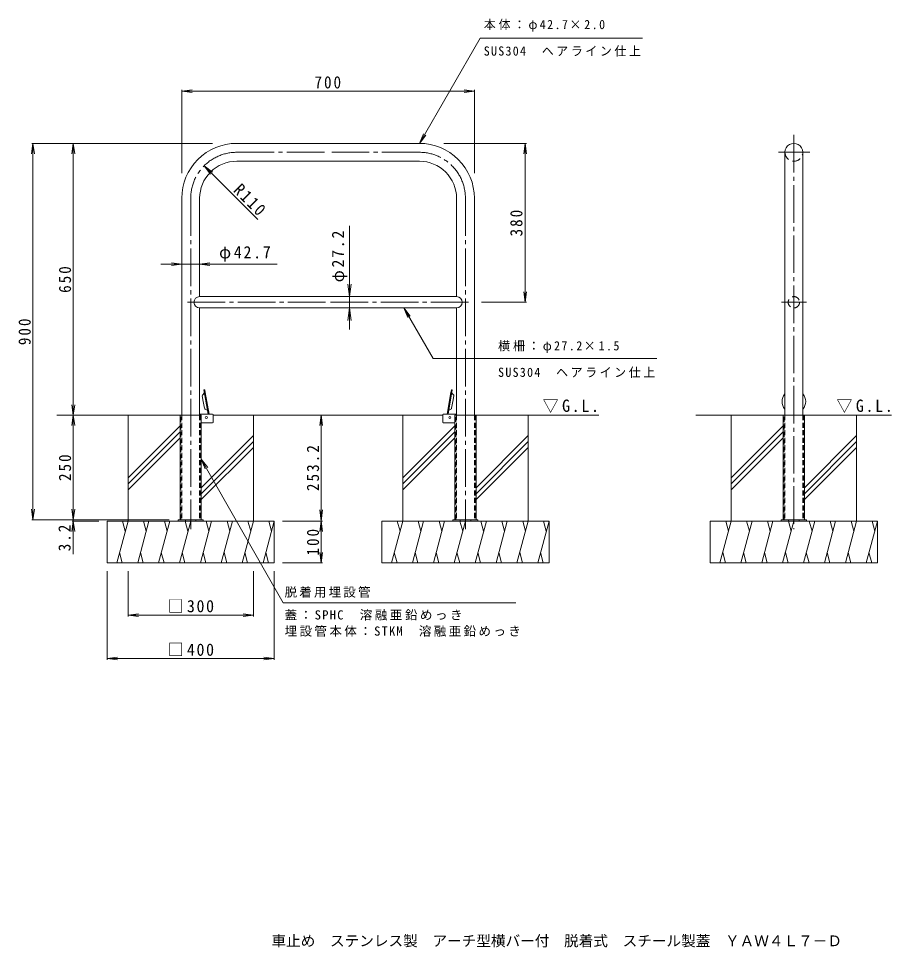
# Model space of a CAD drawing. Units: millimetres, scale not verified. Extents: x -1563 to 1749, y -1360 to 861.
# Drawn here: x -1563 to 526, y -1360 to 861 of the extents above; entities that cross this region are included whole.
import ezdxf
from ezdxf.enums import TextEntityAlignment as Align

# ---------------------------------------------------------------- set-up
doc = ezdxf.new("R2010")
doc.units = ezdxf.units.MM
doc.header["$LTSCALE"] = 10
for name, pattern in [('CHAIN2', [12, 9, -1, 1, -1]), ('DASHED1', [1.8, 1.2, -0.6]), ('DASHED2', [3, 2, -1])]:
    doc.linetypes.add(name, pattern=pattern)
for name, color, linetype, lineweight in [('C-0_通り芯', 4, 'CHAIN2', 9), ('C-1_躯体', 7, 'Continuous', 9), ('C-2_仕上', 4, 'Continuous', 9), ('C-3_寸法', 3, 'DASHED1', 9), ('C-4_文字', 7, 'Continuous', 9), ('C-5_建具', 7, 'Continuous', 9), ('C-6_間仕切', 6, 'Continuous', 5), ('C-E_見え係り', 6, 'Continuous', 5)]:
    doc.layers.add(name, color=color, linetype=linetype, lineweight=lineweight)
doc.layers.add('F-F_F-Fﾚｲﾔ', color=2, linetype='Continuous')
doc.styles.add('ＭＳ ゴシック', font='')
doc.styles.get('ＭＳ ゴシック').set_extended_font_data('MS Gothic')

msp = doc.modelspace()

# ---------------------------------------------------------------- linework, layer by layer
at = {"layer": 'C-0_通り芯', "color": 7}
for p, q in [((292.25, 582.71), (292.25, -360.32)), ((-1040.72, 541.32), (-822.07, 541.32)), ((-603.42, 541.32), (-822.07, 541.32)), ((330.41, 541.32), (255.68, 541.32)), ((-1150.72, 431.32), (-1150.72, -360.32)), ((-493.42, 431.32), (-493.42, -360.32)), ((-1158.04, 182.67), (-822.07, 182.67)), ((-486.11, 182.67), (-822.07, 182.67)), ((262.36, 182.67), (322.43, 182.67))]:
    msp.add_line(p, q, dxfattribs=at)
at = {"layer": 'C-0_通り芯', "linetype": 'Continuous'}
for p, q in [((-1125.32, -87.33), (-1176.12, -87.33)), ((-1176.12, -337.33), (-1176.12, -87.33)), ((-1125.32, -87.33), (-1125.32, -337.33)), ((-468.02, -87.33), (-518.82, -87.33)), ((-518.82, -337.33), (-518.82, -87.33)), ((-468.02, -87.33), (-468.02, -337.33)), ((317.65, -87.33), (266.85, -87.33)), ((266.85, -337.33), (266.85, -87.33)), ((317.65, -87.33), (317.65, -337.33))]:
    msp.add_line(p, q, dxfattribs=at)
at = {"layer": 'C-0_通り芯', "linetype": 'DASHED1'}
for p, q in [((-1174.12, -337.33), (-1174.12, -87.33)), ((-1127.32, -87.33), (-1127.32, -337.33)), ((-516.82, -337.33), (-516.82, -87.33)), ((-470.02, -87.33), (-470.02, -337.33)), ((268.85, -337.33), (268.85, -87.33)), ((315.65, -87.33), (315.65, -337.33))]:
    msp.add_line(p, q, dxfattribs=at)
at = {"layer": 'C-0_通り芯', "color": 3, "linetype": 'Continuous'}
msp.add_arc((292.25, 541.32), 21.35, 0.0004, 180.0004, dxfattribs=at)
at = {"layer": 'C-0_通り芯', "color": 7}
for centre, start, end in [((-1040.72, 431.32), 89.99969, 180), ((-603.42, 431.32), 360, 90.00031)]:
    msp.add_arc(centre, 110, start, end, dxfattribs=at)
at = {"layer": 'C-1_躯体', "color": 3}
for p, q in [((-1098.37, -85.03), (-1129.37, -85.03)), ((-1096.87, -104.03), (-1096.87, -86.53)), ((-547.32, -103.95), (-547.28, -86.45)), ((-545.77, -84.95), (-514.77, -85.03)), ((-1098.37, -105.53), (-1125.32, -105.53)), ((-545.83, -105.45), (-518.82, -105.52))]:
    msp.add_line(p, q, dxfattribs=at)
at = {"layer": 'C-1_躯体'}
for p, q in [((-1120.72, -337.33), (-1180.72, -337.33)), ((-1180.72, -337.33), (-1180.72, -340.53)), ((-1163.22, -337.33), (-1163.22, -340.53)), ((-1138.22, -337.33), (-1138.22, -340.53)), ((-1120.72, -337.33), (-1120.72, -340.53)), ((-463.42, -337.33), (-523.42, -337.33)), ((-523.42, -337.33), (-523.42, -340.53)), ((-505.92, -337.33), (-505.92, -340.53)), ((-480.92, -337.33), (-480.92, -340.53)), ((-463.42, -337.33), (-463.42, -340.53)), ((322.25, -337.33), (262.25, -337.33)), ((262.25, -337.33), (262.25, -340.53)), ((279.75, -337.33), (279.75, -340.53)), ((304.75, -337.33), (304.75, -340.53)), ((322.25, -337.33), (322.25, -340.53))]:
    msp.add_line(p, q, dxfattribs=at)
at = {"layer": 'C-1_躯体', "color": 3}
for centre, start, end in [((-1098.37, -86.53), 0, 90), ((-545.78, -86.45), 89.84957, 179.84957), ((-1098.37, -104.03), 270, 0), ((-545.82, -103.95), 179.84957, 269.84957)]:
    msp.add_arc(centre, 1.5, start, end, dxfattribs=at)
at = {"layer": 'C-2_仕上', "color": 3}
for p, q in [((-1040.72, 562.67), (-822.07, 562.67)), ((-603.42, 562.67), (-822.07, 562.67)), ((270.9, 541.32), (270.9, -87.33)), ((313.6, 541.32), (313.6, -87.33)), ((-1040.72, 519.97), (-822.07, 519.97)), ((-603.42, 519.97), (-822.07, 519.97)), ((-1172.07, 431.32), (-1172.07, -87.33)), ((-514.77, 431.32), (-514.77, 196.27)), ((-472.07, 431.32), (-472.07, -87.33)), ((-514.77, 196.27), (-822.07, 196.27)), ((-1129.37, 169.07), (-1129.37, -87.33)), ((-1129.37, 169.07), (-822.07, 169.07)), ((-514.77, 169.07), (-822.07, 169.07)), ((-514.77, 169.07), (-514.77, -87.33))]:
    msp.add_line(p, q, dxfattribs=at)
at = {"layer": 'C-2_仕上'}
for p, q in [((-1122.91, -41.05), (-1120.54, -54.52)), ((-1122.08, -38.4), (-1118.26, -34.59)), ((-1117.02, -26.66), (-1119.28, -27.06)), ((-1109.06, -85.03), (-1119.28, -27.06)), ((-1117.02, -26.66), (-1115.82, -33.47)), ((-1106.73, -85.03), (-1115.82, -33.47)), ((-537.42, -85.03), (-528.32, -33.47)), ((-535.08, -85.03), (-524.86, -27.06)), ((-527.12, -26.66), (-528.32, -33.47)), ((-527.12, -26.66), (-524.86, -27.06)), ((-522.07, -38.4), (-525.88, -34.59)), ((-521.23, -41.05), (-523.61, -54.52)), ((-1117.62, -71.03), (-1120.54, -54.52)), ((-526.52, -71.03), (-523.61, -54.52)), ((-1115.95, -73.22), (-1111.04, -75.51)), ((-528.19, -73.22), (-533.1, -75.51))]:
    msp.add_line(p, q, dxfattribs=at)
at = {"layer": 'C-2_仕上', "color": 3}
msp.add_lwpolyline([(-1129.37, 431.32), (-1129.37, 196.27), (-822.07, 196.27)], dxfattribs=at)
at = {"layer": 'C-2_仕上', "color": 3, "linetype": 'DASHED2'}
msp.add_circle((292.25, 182.67), 13.6, dxfattribs=at)
at = {"layer": 'C-2_仕上', "color": 3}
for centre, radius, start, end in [((-1040.72, 431.32), 131.35, 89.99974, 180), ((-603.42, 431.32), 131.35, 0, 90.00026), ((-1040.72, 431.32), 88.65, 89.99971, 180), ((-603.42, 431.32), 88.65, 0, 90.00029), ((-1129.37, 182.67), 13.6, 90, 270), ((-514.77, 182.67), 13.6, 270, 90)]:
    msp.add_arc(centre, radius, start, end, dxfattribs=at)
at = {"layer": 'C-2_仕上', "color": 3, "linetype": 'DASHED2'}
msp.add_arc((292.25, 541.32), 21.35, 180.0004, 0.0004, dxfattribs=at)
at = {"layer": 'C-2_仕上'}
for centre, radius, start, end in [((-1119.96, -40.52), 3, 135.00081, 190.00044), ((-1118.76, -34.09), 0.7, 315.00111, 10.00201), ((-525.39, -34.09), 0.7, 169.99799, 224.99889), ((-524.19, -40.52), 3, 349.99956, 44.99919), ((-1114.67, -70.51), 3, 190.00035, 244.99828), ((-1111.34, -76.14), 0.7, 9.99756, 64.99773), ((-532.8, -76.14), 0.7, 115.00227, 170.00244), ((-529.47, -70.51), 3, 295.00172, 349.99965)]:
    msp.add_arc(centre, radius, start, end, dxfattribs=at)
for start_param, end_param in [(2.4228214, 3.8603639), (5.5644141, 7.0019565)]:
    msp.add_ellipse((292.25, -54.97), major_axis=(28.37, 0), ratio=0.98, start_param=start_param, end_param=end_param, dxfattribs=at)
at = {"layer": 'C-3_寸法'}
for p, q in [((-1172.07, -87.33), (-1172.07, -337.33)), ((-1129.37, -87.33), (-1129.37, -337.33)), ((-514.77, -87.33), (-514.77, -337.33)), ((-472.07, -87.33), (-472.07, -337.33)), ((270.9, -87.33), (270.9, -337.33)), ((313.6, -87.33), (313.6, -337.33))]:
    msp.add_line(p, q, dxfattribs=at)
at = {"layer": 'C-4_文字'}
for p, q in [((-1172.07, 687.61), (-1147.29, 690.88)), ((-1172.07, 690.61), (-1172.07, 491.4)), ((-472.07, 687.61), (-496.86, 690.88)), ((-472.07, 690.61), (-472.07, 491.4)), ((-1172.07, 687.61), (-472.07, 687.61)), ((-1172.07, 687.61), (-1147.29, 684.35)), ((-472.07, 687.61), (-496.86, 684.35)), ((-1528.06, 562.67), (-1531.33, 537.88)), ((-1531.06, 562.67), (-1098.75, 562.67)), ((-1528.06, 562.67), (-1528.06, -337.33)), ((-1528.06, 562.67), (-1524.8, 537.88)), ((-1431.56, 562.67), (-1434.83, 537.88)), ((-1431.56, 562.67), (-1431.56, -87.33)), ((-1431.56, 562.67), (-1428.3, 537.88)), ((-347.73, 562.67), (-545.45, 562.67)), ((-350.73, 562.67), (-353.99, 537.88)), ((-350.73, 182.67), (-350.73, 562.67)), ((-350.73, 562.67), (-347.46, 537.88)), ((-989.97, 380.45), (-1118.52, 509.08)), ((-770.76, 365.83), (-770.76, 117.62)), ((-1172.07, 273.63), (-1222.07, 273.63)), ((-1172.07, 273.63), (-1196.86, 276.89)), ((-1172.07, 273.63), (-1196.86, 270.37)), ((-943.61, 273.63), (-1172.07, 273.63)), ((-1129.37, 273.63), (-1104.59, 276.89)), ((-1129.37, 273.63), (-1104.59, 270.37)), ((-770.76, 196.27), (-774.68, 226.01)), ((-770.76, 196.27), (-766.85, 226.01)), ((-350.73, 182.67), (-353.99, 207.46)), ((-350.73, 182.67), (-347.46, 207.46)), ((-770.76, 196.27), (-767.76, 196.27)), ((-347.73, 182.67), (-454.64, 182.67)), ((-770.76, 169.07), (-774.68, 139.32)), ((-770.76, 169.07), (-767.76, 169.07)), ((-770.76, 169.07), (-766.85, 139.32)), ((-1431.56, -87.33), (-1434.83, -62.54)), ((-1431.56, -87.33), (-1428.3, -62.54)), ((-1431.56, -87.33), (-1434.83, -112.12)), ((-1431.56, -87.33), (-1431.56, -337.33)), ((-1431.56, -87.33), (-1428.3, -112.12)), ((-838.32, -87.33), (-841.59, -112.12)), ((-838.32, -87.33), (-835.06, -112.12)), ((-838.32, -340.53), (-838.32, -87.33)), ((-1528.06, -337.33), (-1531.33, -312.54)), ((-1528.06, -337.33), (-1524.8, -312.54)), ((-1431.56, -337.33), (-1434.83, -312.54)), ((-1431.56, -337.33), (-1428.3, -312.54)), ((-838.32, -340.53), (-841.59, -314.05)), ((-838.32, -340.53), (-835.06, -314.05)), ((-1531.06, -337.33), (-1202.61, -337.33)), ((-1431.56, -340.53), (-1434.83, -365.32)), ((-1434.56, -340.53), (-1370.72, -340.53)), ((-1431.56, -340.53), (-1431.56, -337.33)), ((-1431.56, -340.53), (-1428.3, -365.32)), ((-1431.56, -340.53), (-1431.56, -419.61)), ((-835.32, -340.53), (-930.72, -340.53)), ((-838.32, -340.53), (-841.59, -365.32)), ((-838.32, -440.53), (-838.32, -340.53)), ((-838.32, -340.53), (-835.06, -365.32)), ((-838.32, -440.53), (-841.59, -415.75)), ((-838.32, -440.53), (-835.06, -415.75)), ((-835.32, -440.53), (-930.72, -440.53)), ((-1350.72, -672.63), (-1350.72, -460.53)), ((-1300.72, -568.52), (-1300.72, -460.53)), ((-1000.72, -568.52), (-1000.72, -460.53)), ((-950.72, -672.63), (-950.72, -460.53)), ((-1300.72, -565.52), (-1275.94, -562.26)), ((-1300.72, -565.52), (-1000.72, -565.52)), ((-1300.72, -565.52), (-1275.94, -568.78)), ((-1000.72, -565.52), (-1025.51, -562.26)), ((-1000.72, -565.52), (-1025.51, -568.78)), ((-1350.72, -669.63), (-1325.94, -666.37)), ((-950.72, -669.63), (-975.51, -666.37)), ((-1350.72, -669.63), (-950.72, -669.63)), ((-1350.72, -669.63), (-1325.94, -672.9)), ((-950.72, -669.63), (-975.51, -672.9))]:
    msp.add_line(p, q, dxfattribs=at)
at = {"layer": 'C-5_建具'}
for p, q in [((-603.42, 562.67), (-457.98, 814.59)), ((-457.98, 814.59), (-69.61, 814.59)), ((-603.42, 562.67), (-593.86, 585.77)), ((-603.42, 562.67), (-588.2, 582.5)), ((-1118.52, 509.08), (-1098.69, 493.86)), ((-1118.52, 509.08), (-1103.31, 489.24)), ((-640.69, 169.07), (-631.12, 145.97)), ((-640.69, 169.07), (-570.61, 48.45)), ((-640.69, 169.07), (-625.47, 149.23)), ((-35.31, 48.45), (-570.61, 48.45)), ((-1125.32, -192.75), (-1110.1, -212.58)), ((-1125.32, -192.75), (-929.6, -535.88)), ((-1125.32, -192.75), (-1115.75, -215.85)), ((-372.64, -535.88), (-929.6, -535.88))]:
    msp.add_line(p, q, dxfattribs=at)
at = {"layer": 'C-6_間仕切'}
msp.add_line((-468.02, -87.33), (-174.51, -87.33), dxfattribs=at)
at = {"layer": 'C-E_見え係り'}
for p, q in [((-1471.36, -87.33), (-1176.12, -87.33)), ((-1300.72, -340.53), (-1300.72, -87.33)), ((-1096.87, -87.33), (-547.28, -87.33)), ((-1000.72, -340.53), (-1000.72, -87.33)), ((-643.42, -340.53), (-643.42, -87.33)), ((-343.42, -340.53), (-343.42, -87.33)), ((58.03, -87.33), (266.85, -87.33)), ((142.25, -340.53), (142.25, -87.33)), ((317.65, -87.33), (525.65, -87.33)), ((442.25, -340.53), (442.25, -87.33)), ((-1176.12, -112.92), (-1300.72, -237.52)), ((-1176.12, -127.06), (-1300.72, -251.66)), ((-518.82, -112.92), (-643.42, -237.52)), ((-518.82, -127.06), (-643.42, -251.66)), ((266.85, -112.92), (142.25, -237.52)), ((266.85, -127.06), (142.25, -251.66)), ((-1176.12, -141.21), (-1300.72, -265.81)), ((-1000.72, -136.4), (-1125.32, -261)), ((-1000.72, -150.55), (-1125.32, -275.15)), ((-518.82, -141.21), (-643.42, -265.81)), ((-343.42, -136.4), (-468.02, -261)), ((-343.42, -150.55), (-468.02, -275.15)), ((266.85, -141.21), (142.25, -265.81)), ((442.25, -136.4), (317.65, -261)), ((442.25, -150.55), (317.65, -275.15)), ((-1000.72, -164.69), (-1125.32, -289.29)), ((-343.42, -164.69), (-468.02, -289.29)), ((442.25, -164.69), (317.65, -289.29)), ((-1350.72, -340.53), (-950.72, -340.53)), ((-1350.72, -440.53), (-1350.72, -340.53)), ((-1300.72, -340.53), (-1327.52, -440.53)), ((-1313.77, -340.53), (-1307.25, -364.88)), ((-1250.72, -340.53), (-1277.52, -440.53)), ((-1263.77, -340.53), (-1257.25, -364.88)), ((-1200.72, -340.53), (-1227.52, -440.53)), ((-1213.77, -340.53), (-1207.25, -364.88)), ((-1150.72, -340.53), (-1177.52, -440.53)), ((-1163.77, -340.53), (-1157.25, -364.88)), ((-1100.72, -340.53), (-1127.52, -440.53)), ((-1113.77, -340.53), (-1107.25, -364.88)), ((-1050.72, -340.53), (-1077.52, -440.53)), ((-1063.77, -340.53), (-1057.25, -364.88)), ((-1000.72, -340.53), (-1027.52, -440.53)), ((-1013.77, -340.53), (-1007.25, -364.88)), ((-950.72, -340.53), (-977.52, -440.53)), ((-963.77, -340.53), (-957.25, -364.88)), ((-950.72, -440.53), (-950.72, -340.53)), ((-693.42, -340.53), (-293.42, -340.53)), ((-693.42, -440.53), (-693.42, -340.53)), ((-643.42, -340.53), (-670.22, -440.53)), ((-656.47, -340.53), (-649.95, -364.88)), ((-593.42, -340.53), (-620.22, -440.53)), ((-606.47, -340.53), (-599.95, -364.88)), ((-543.42, -340.53), (-570.22, -440.53)), ((-556.47, -340.53), (-549.95, -364.88)), ((-493.42, -340.53), (-520.22, -440.53)), ((-506.47, -340.53), (-499.95, -364.88)), ((-443.42, -340.53), (-470.22, -440.53)), ((-456.47, -340.53), (-449.95, -364.88)), ((-393.42, -340.53), (-420.22, -440.53)), ((-406.47, -340.53), (-399.95, -364.88)), ((-343.42, -340.53), (-370.22, -440.53)), ((-356.47, -340.53), (-349.95, -364.88)), ((-293.42, -340.53), (-320.22, -440.53)), ((-306.47, -340.53), (-299.95, -364.88)), ((-293.42, -440.53), (-293.42, -340.53)), ((92.25, -340.53), (492.25, -340.53)), ((92.25, -440.53), (92.25, -340.53)), ((142.25, -340.53), (115.45, -440.53)), ((129.2, -340.53), (135.72, -364.88)), ((192.25, -340.53), (165.45, -440.53)), ((179.2, -340.53), (185.72, -364.88)), ((242.25, -340.53), (215.45, -440.53)), ((229.2, -340.53), (235.72, -364.88)), ((292.25, -340.53), (265.45, -440.53)), ((279.2, -340.53), (285.72, -364.88)), ((342.25, -340.53), (315.45, -440.53)), ((329.2, -340.53), (335.72, -364.88)), ((392.25, -340.53), (365.45, -440.53)), ((379.2, -340.53), (385.72, -364.88)), ((442.25, -340.53), (415.45, -440.53)), ((429.2, -340.53), (435.72, -364.88)), ((492.25, -340.53), (465.45, -440.53)), ((479.2, -340.53), (485.72, -364.88)), ((492.25, -440.53), (492.25, -340.53)), ((-1314.47, -440.53), (-1320.99, -416.18)), ((-1264.47, -440.53), (-1270.99, -416.18)), ((-1214.47, -440.53), (-1220.99, -416.18)), ((-1164.47, -440.53), (-1170.99, -416.18)), ((-1114.47, -440.53), (-1120.99, -416.18)), ((-1064.47, -440.53), (-1070.99, -416.18)), ((-1014.47, -440.53), (-1020.99, -416.18)), ((-964.47, -440.53), (-970.99, -416.18)), ((-657.17, -440.53), (-663.69, -416.18)), ((-607.17, -440.53), (-613.69, -416.18)), ((-557.17, -440.53), (-563.69, -416.18)), ((-507.17, -440.53), (-513.69, -416.18)), ((-457.17, -440.53), (-463.69, -416.18)), ((-407.17, -440.53), (-413.69, -416.18)), ((-357.17, -440.53), (-363.69, -416.18)), ((-307.17, -440.53), (-313.69, -416.18)), ((128.5, -440.53), (121.98, -416.18)), ((178.5, -440.53), (171.98, -416.18)), ((228.5, -440.53), (221.98, -416.18)), ((278.5, -440.53), (271.98, -416.18)), ((328.5, -440.53), (321.98, -416.18)), ((378.5, -440.53), (371.98, -416.18)), ((428.5, -440.53), (421.98, -416.18)), ((478.5, -440.53), (471.98, -416.18)), ((-1350.72, -440.53), (-950.72, -440.53)), ((-693.42, -440.53), (-293.42, -440.53)), ((92.25, -440.53), (492.25, -440.53))]:
    msp.add_line(p, q, dxfattribs=at)
at = {"layer": 'C-E_見え係り', "color": 4, "lineweight": 9}
for centre in [(-1113.27, -92.83), (-530.89, -92.79)]:
    msp.add_circle(centre, 2.5, dxfattribs=at)

# ---------------------------------------------------------------- texts
at = {"layer": 'C-4_文字', "color": 2, "char_height": 29.33, "attachment_point": 7, "style": 'ＭＳ ゴシック'}
for s, insert in [('\\T1.27;\\W0.9;700', (-854.57, 693.61)), ('\\T1.22;\\W0.95;φ42.7', (-1082.78, 279.63)), ('\\T1.21;\\W0.95;□300', (-1205.72, -559.52)), ('\\T1.21;\\W0.95;□400', (-1205.72, -663.63))]:
    msp.add_mtext(s, dxfattribs=dict(at, insert=insert))
for s, insert, rotation in [('\\T1.28;\\W0.9;R110', (-1050.78, 448.28), 315), ('\\T1.27;\\W0.9;380', (-356.73, 340.17), 90), ('\\T1.22;\\W0.95;φ27.2', (-775.76, 230.46), 90), ('\\T1.27;\\W0.9;650', (-1436.56, 205.17), 90), ('\\T1.27;\\W0.9;900', (-1533.06, 80.17), 90), ('\\T1.28;\\W0.9;253.2', (-843.32, -268.93), 90), ('\\T1.27;\\W0.9;250', (-1436.56, -244.83), 90), ('\\T1.27;\\W0.9;3.2', (-1437.56, -412.91), 90), ('\\T1.27;\\W0.9;100', (-843.32, -423.03), 90)]:
    msp.add_mtext(s, dxfattribs=dict(at, insert=insert, rotation=rotation))
at = {"layer": 'C-5_建具', "char_height": 21.99, "attachment_point": 7, "style": 'ＭＳ ゴシック'}
for s, insert in [('\\T1.25;\\W0.95;本体：φ42.7×2.0', (-449.61, 829.99)), ('\\T1.22;\\W0.95;SUS304\u3000ヘアライン仕上', (-449.61, 770.25)), ('\\T1.25;\\W0.95;横柵：φ27.2×1.5', (-415.31, 61.6)), ('\\T1.22;\\W0.95;SUS304\u3000ヘアライン仕上', (-415.31, 1.86)), ('\\T1.17;脱着用埋設管', (-926.04, -524.01)), ('\\T1.2;蓋：SPHC\u3000溶融亜鉛めっき', (-926.04, -578.48)), ('\\T1.19;埋設管本体：STKM\u3000溶融亜鉛めっき', (-926.04, -617.22))]:
    msp.add_mtext(s, dxfattribs=dict(at, insert=insert))
at = {"layer": 'C-5_建具', "color": 2, "char_height": 29.33, "attachment_point": 7, "style": 'ＭＳ ゴシック'}
for insert in [(-308.72, -82.11), (394.25, -82.11)]:
    msp.add_mtext('\\T1.22;\\W0.95;▽G.L.', dxfattribs=dict(at, insert=insert))
at = {"layer": 'F-F_F-Fﾚｲﾔ', "style": 'ＭＳ ゴシック'}
msp.add_text('車止め\u3000ステンレス製\u3000アーチ型横バー付\u3000脱着式\u3000スチール製蓋\u3000ＹＡＷ４Ｌ７－Ｄ', height=25.66, dxfattribs=at).set_placement((-957.5, -1365.16), align=Align.BOTTOM_LEFT)

doc.saveas('drawing.dxf')
